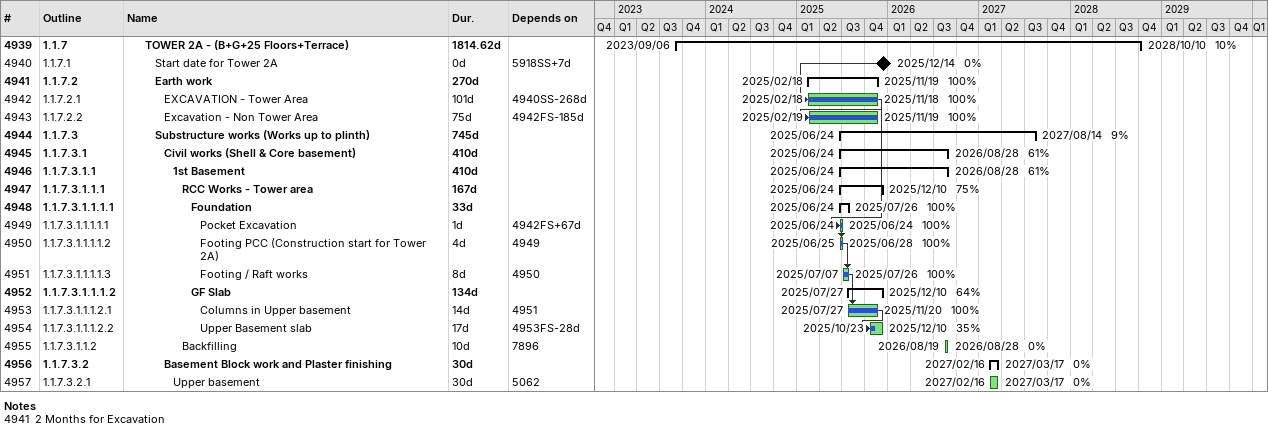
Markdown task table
| ID | WBS | Task | Duration | Start | Finish | Predecessors | % complete |
|---|---|---|---|---|---|---|---|
| 4939 | 1.1.7 | **TOWER 2A - (B+G+25 Floors+Terrace)** | 1814.62d | 2023-09-06 | 2028-10-10 |  | 10 |
| 4940 | 1.1.7.1 | Start date for Tower 2A | 0d | 2025-12-14 | 2025-12-14 | 5918SS+7d | 0 |
| 4941 | 1.1.7.2 | **Earth work** | 270d | 2025-02-18 | 2025-11-19 |  | 100 |
| 4942 | 1.1.7.2.1 | EXCAVATION - Tower Area | 101d | 2025-02-18 | 2025-11-18 | 4940SS-268d | 100 |
| 4943 | 1.1.7.2.2 | Excavation - Non Tower Area | 75d | 2025-02-19 | 2025-11-19 | 4942FS-185d | 100 |
| 4944 | 1.1.7.3 | **Substructure works (Works up to plinth)** | 745d | 2025-06-24 | 2027-08-14 |  | 9 |
| 4945 | 1.1.7.3.1 | **Civil works (Shell & Core basement)** | 410d | 2025-06-24 | 2026-08-28 |  | 61 |
| 4946 | 1.1.7.3.1.1 | **1st Basement** | 410d | 2025-06-24 | 2026-08-28 |  | 61 |
| 4947 | 1.1.7.3.1.1.1 | **RCC Works - Tower area** | 167d | 2025-06-24 | 2025-12-10 |  | 75 |
| 4948 | 1.1.7.3.1.1.1.1 | **Foundation** | 33d | 2025-06-24 | 2025-07-26 |  | 100 |
| 4949 | 1.1.7.3.1.1.1.1.1 | Pocket Excavation | 1d | 2025-06-24 | 2025-06-24 | 4942FS+67d | 100 |
| 4950 | 1.1.7.3.1.1.1.1.2 | Footing PCC (Construction start for Tower 2A) | 4d | 2025-06-25 | 2025-06-28 | 4949 | 100 |
| 4951 | 1.1.7.3.1.1.1.1.3 | Footing / Raft works | 8d | 2025-07-07 | 2025-07-26 | 4950 | 100 |
| 4952 | 1.1.7.3.1.1.1.2 | **GF Slab** | 134d | 2025-07-27 | 2025-12-10 |  | 64 |
| 4953 | 1.1.7.3.1.1.1.2.1 | Columns in Upper basement | 14d | 2025-07-27 | 2025-11-20 | 4951 | 100 |
| 4954 | 1.1.7.3.1.1.1.2.2 | Upper Basement slab | 17d | 2025-10-23 | 2025-12-10 | 4953FS-28d | 35 |
| 4955 | 1.1.7.3.1.1.2 | Backfilling | 10d | 2026-08-19 | 2026-08-28 | 7896 | 0 |
| 4956 | 1.1.7.3.2 | **Basement Block work and Plaster finishing** | 30d | 2027-02-16 | 2027-03-17 |  | 0 |
| 4957 | 1.1.7.3.2.1 | Upper basement | 30d | 2027-02-16 | 2027-03-17 | 5062 | 0 |

Notes
- 4941: 2 Months for Excavation
